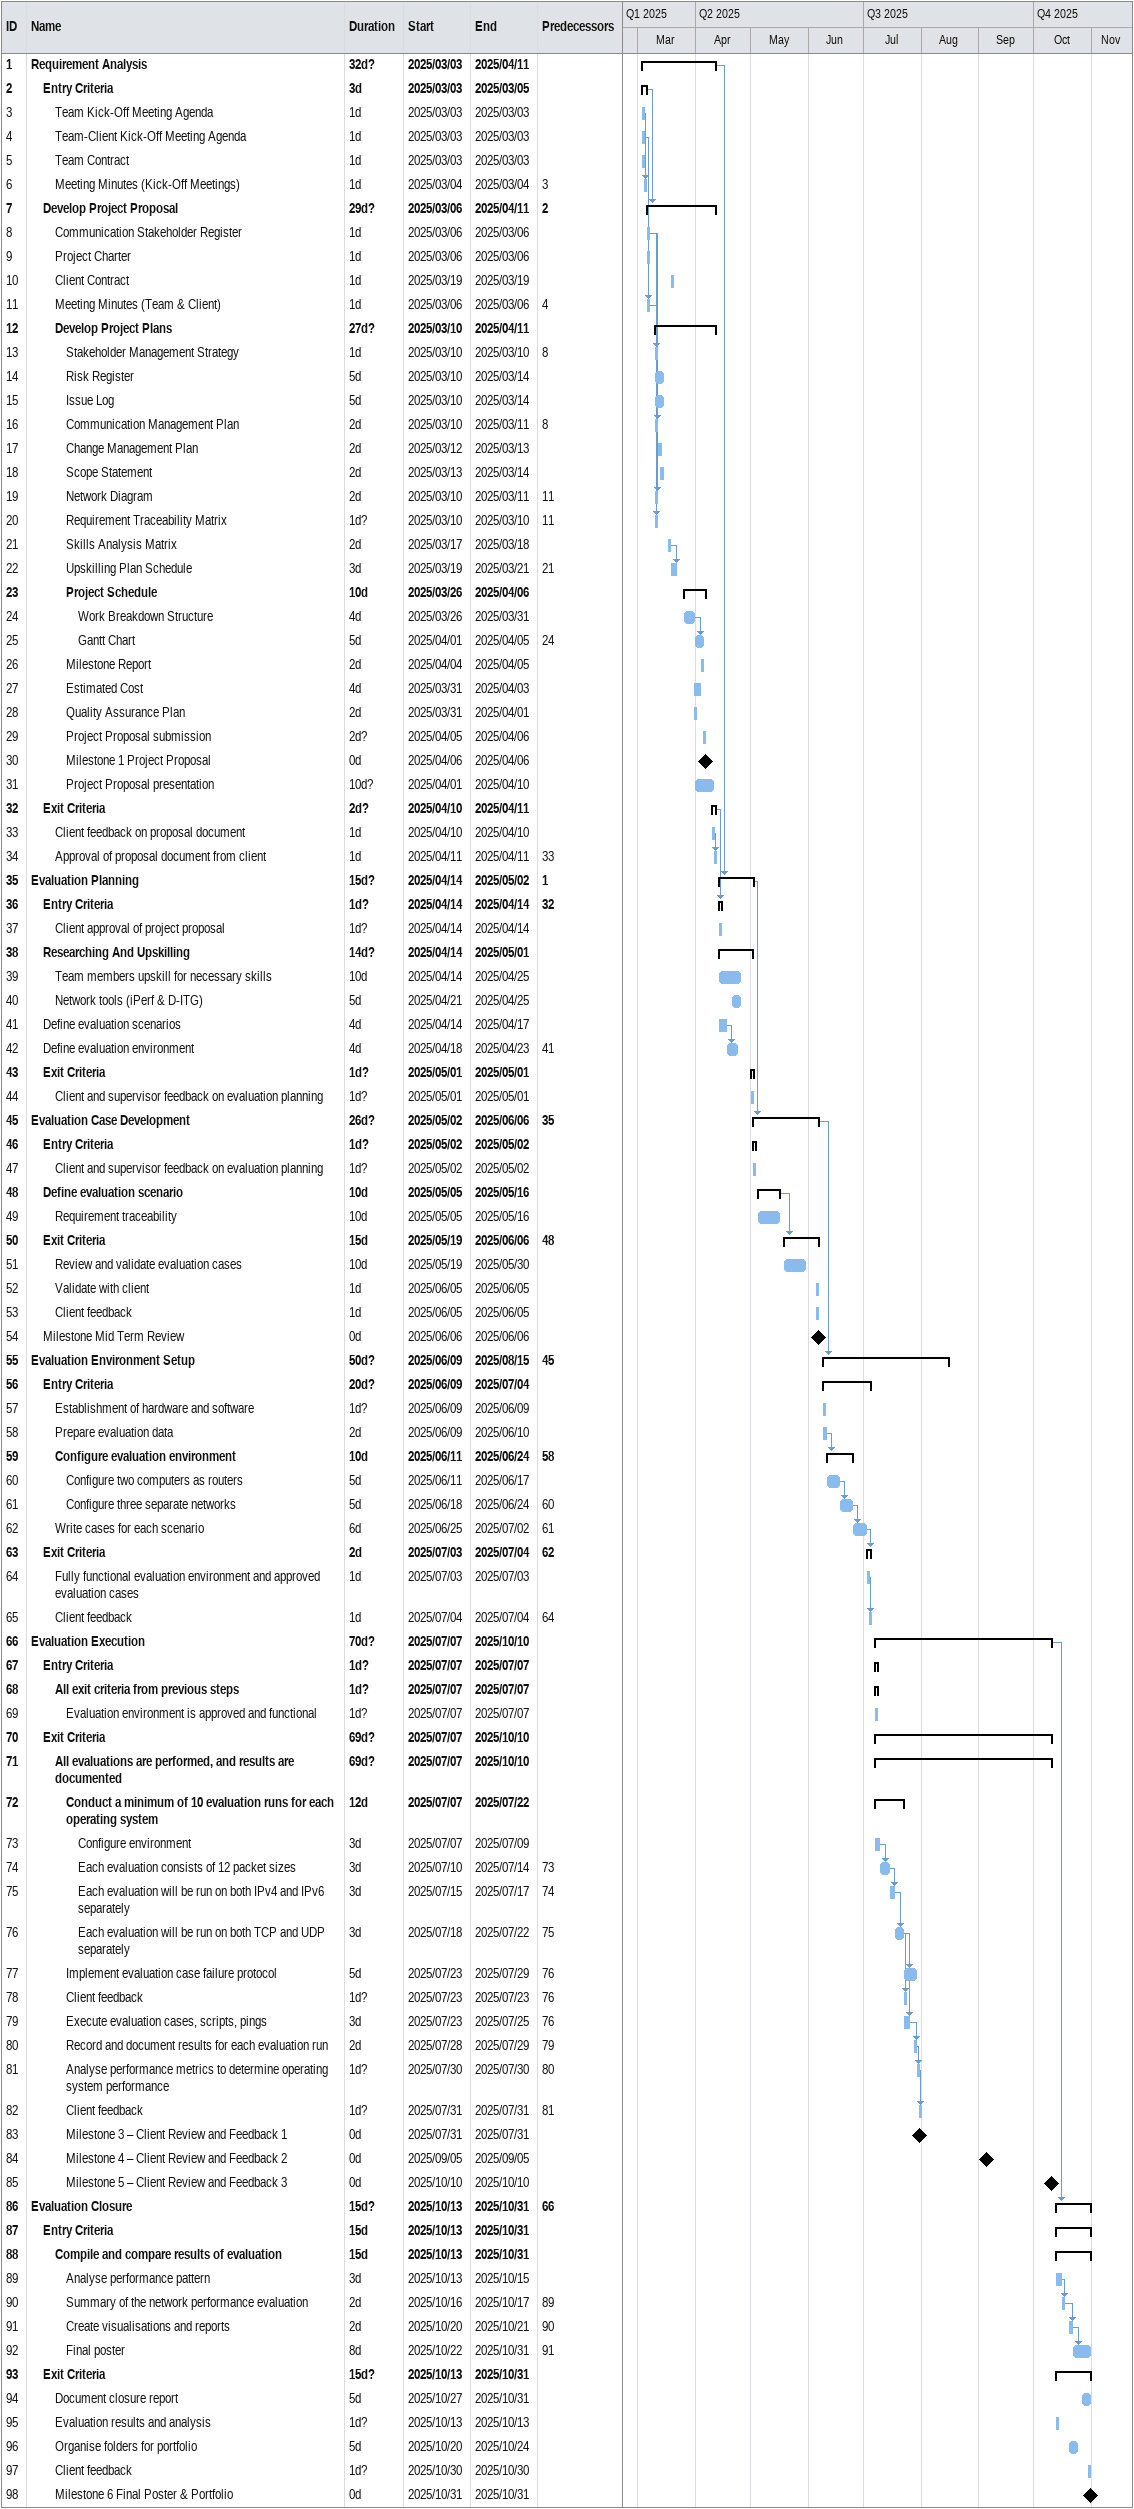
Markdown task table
| ID | Level | Task | Duration | Start | Finish | Predecessors |
|---|---|---|---|---|---|---|
| 1 | 1 | **Requirement Analysis** | 32d? | 2025-03-03 | 2025-04-11 |  |
| 2 | 2 | **Entry Criteria** | 3d | 2025-03-03 | 2025-03-05 |  |
| 3 | 3 | Team Kick-Off Meeting Agenda | 1d | 2025-03-03 | 2025-03-03 |  |
| 4 | 3 | Team-Client Kick-Off Meeting Agenda | 1d | 2025-03-03 | 2025-03-03 |  |
| 5 | 3 | Team Contract | 1d | 2025-03-03 | 2025-03-03 |  |
| 6 | 3 | Meeting Minutes (Kick-Off Meetings) | 1d | 2025-03-04 | 2025-03-04 | 3 |
| 7 | 2 | **Develop Project Proposal** | 29d? | 2025-03-06 | 2025-04-11 | 2 |
| 8 | 3 | Communication Stakeholder Register | 1d | 2025-03-06 | 2025-03-06 |  |
| 9 | 3 | Project Charter | 1d | 2025-03-06 | 2025-03-06 |  |
| 10 | 3 | Client Contract | 1d | 2025-03-19 | 2025-03-19 |  |
| 11 | 3 | Meeting Minutes (Team & Client) | 1d | 2025-03-06 | 2025-03-06 | 4 |
| 12 | 3 | **Develop Project Plans** | 27d? | 2025-03-10 | 2025-04-11 |  |
| 13 | 4 | Stakeholder Management Strategy | 1d | 2025-03-10 | 2025-03-10 | 8 |
| 14 | 4 | Risk Register | 5d | 2025-03-10 | 2025-03-14 |  |
| 15 | 4 | Issue Log | 5d | 2025-03-10 | 2025-03-14 |  |
| 16 | 4 | Communication Management Plan | 2d | 2025-03-10 | 2025-03-11 | 8 |
| 17 | 4 | Change Management Plan | 2d | 2025-03-12 | 2025-03-13 |  |
| 18 | 4 | Scope Statement | 2d | 2025-03-13 | 2025-03-14 |  |
| 19 | 4 | Network Diagram | 2d | 2025-03-10 | 2025-03-11 | 11 |
| 20 | 4 | Requirement Traceability Matrix | 1d? | 2025-03-10 | 2025-03-10 | 11 |
| 21 | 4 | Skills Analysis Matrix | 2d | 2025-03-17 | 2025-03-18 |  |
| 22 | 4 | Upskilling Plan Schedule | 3d | 2025-03-19 | 2025-03-21 | 21 |
| 23 | 4 | **Project Schedule** | 10d | 2025-03-26 | 2025-04-06 |  |
| 24 | 5 | Work Breakdown Structure | 4d | 2025-03-26 | 2025-03-31 |  |
| 25 | 5 | Gantt Chart | 5d | 2025-04-01 | 2025-04-05 | 24 |
| 26 | 4 | Milestone Report | 2d | 2025-04-04 | 2025-04-05 |  |
| 27 | 4 | Estimated Cost | 4d | 2025-03-31 | 2025-04-03 |  |
| 28 | 4 | Quality Assurance Plan | 2d | 2025-03-31 | 2025-04-01 |  |
| 29 | 4 | Project Proposal submission | 2d? | 2025-04-05 | 2025-04-06 |  |
| 30 | 4 | Milestone 1 Project Proposal | 0d | 2025-04-06 | 2025-04-06 |  |
| 31 | 4 | Project Proposal presentation | 10d? | 2025-04-01 | 2025-04-10 |  |
| 32 | 2 | **Exit Criteria** | 2d? | 2025-04-10 | 2025-04-11 |  |
| 33 | 3 | Client feedback on proposal document | 1d | 2025-04-10 | 2025-04-10 |  |
| 34 | 3 | Approval of proposal document from client | 1d | 2025-04-11 | 2025-04-11 | 33 |
| 35 | 1 | **Evaluation Planning** | 15d? | 2025-04-14 | 2025-05-02 | 1 |
| 36 | 2 | **Entry Criteria** | 1d? | 2025-04-14 | 2025-04-14 | 32 |
| 37 | 3 | Client approval of project proposal | 1d? | 2025-04-14 | 2025-04-14 |  |
| 38 | 2 | **Researching And Upskilling** | 14d? | 2025-04-14 | 2025-05-01 |  |
| 39 | 3 | Team members upskill for necessary skills | 10d | 2025-04-14 | 2025-04-25 |  |
| 40 | 3 | Network tools (iPerf & D-ITG) | 5d | 2025-04-21 | 2025-04-25 |  |
| 41 | 2 | Define evaluation scenarios | 4d | 2025-04-14 | 2025-04-17 |  |
| 42 | 2 | Define evaluation environment | 4d | 2025-04-18 | 2025-04-23 | 41 |
| 43 | 2 | **Exit Criteria** | 1d? | 2025-05-01 | 2025-05-01 |  |
| 44 | 3 | Client and supervisor feedback on evaluation planning | 1d? | 2025-05-01 | 2025-05-01 |  |
| 45 | 1 | **Evaluation Case Development** | 26d? | 2025-05-02 | 2025-06-06 | 35 |
| 46 | 2 | **Entry Criteria** | 1d? | 2025-05-02 | 2025-05-02 |  |
| 47 | 3 | Client and supervisor feedback on evaluation planning | 1d? | 2025-05-02 | 2025-05-02 |  |
| 48 | 2 | **Define evaluation scenario** | 10d | 2025-05-05 | 2025-05-16 |  |
| 49 | 3 | Requirement traceability | 10d | 2025-05-05 | 2025-05-16 |  |
| 50 | 2 | **Exit Criteria** | 15d | 2025-05-19 | 2025-06-06 | 48 |
| 51 | 3 | Review and validate evaluation cases | 10d | 2025-05-19 | 2025-05-30 |  |
| 52 | 3 | Validate with client | 1d | 2025-06-05 | 2025-06-05 |  |
| 53 | 3 | Client feedback | 1d | 2025-06-05 | 2025-06-05 |  |
| 54 | 2 | Milestone Mid Term Review | 0d | 2025-06-06 | 2025-06-06 |  |
| 55 | 1 | **Evaluation Environment Setup** | 50d? | 2025-06-09 | 2025-08-15 | 45 |
| 56 | 2 | **Entry Criteria** | 20d? | 2025-06-09 | 2025-07-04 |  |
| 57 | 3 | Establishment of hardware and software | 1d? | 2025-06-09 | 2025-06-09 |  |
| 58 | 3 | Prepare evaluation data | 2d | 2025-06-09 | 2025-06-10 |  |
| 59 | 3 | **Configure evaluation environment** | 10d | 2025-06-11 | 2025-06-24 | 58 |
| 60 | 4 | Configure two computers as routers | 5d | 2025-06-11 | 2025-06-17 |  |
| 61 | 4 | Configure three separate networks | 5d | 2025-06-18 | 2025-06-24 | 60 |
| 62 | 3 | Write cases for each scenario | 6d | 2025-06-25 | 2025-07-02 | 61 |
| 63 | 2 | **Exit Criteria** | 2d | 2025-07-03 | 2025-07-04 | 62 |
| 64 | 3 | Fully functional evaluation environment and approved evaluation cases | 1d | 2025-07-03 | 2025-07-03 |  |
| 65 | 3 | Client feedback | 1d | 2025-07-04 | 2025-07-04 | 64 |
| 66 | 1 | **Evaluation Execution** | 70d? | 2025-07-07 | 2025-10-10 |  |
| 67 | 2 | **Entry Criteria** | 1d? | 2025-07-07 | 2025-07-07 |  |
| 68 | 3 | **All exit criteria from previous steps** | 1d? | 2025-07-07 | 2025-07-07 |  |
| 69 | 4 | Evaluation environment is approved and functional | 1d? | 2025-07-07 | 2025-07-07 |  |
| 70 | 2 | **Exit Criteria** | 69d? | 2025-07-07 | 2025-10-10 |  |
| 71 | 3 | **All evaluations are performed, and results are documented** | 69d? | 2025-07-07 | 2025-10-10 |  |
| 72 | 4 | **Conduct a minimum of 10 evaluation runs for each operating system** | 12d | 2025-07-07 | 2025-07-22 |  |
| 73 | 5 | Configure environment | 3d | 2025-07-07 | 2025-07-09 |  |
| 74 | 5 | Each evaluation consists of 12 packet sizes | 3d | 2025-07-10 | 2025-07-14 | 73 |
| 75 | 5 | Each evaluation will be run on both IPv4 and IPv6 separately | 3d | 2025-07-15 | 2025-07-17 | 74 |
| 76 | 5 | Each evaluation will be run on both TCP and UDP separately | 3d | 2025-07-18 | 2025-07-22 | 75 |
| 77 | 4 | Implement evaluation case failure protocol | 5d | 2025-07-23 | 2025-07-29 | 76 |
| 78 | 4 | Client feedback | 1d? | 2025-07-23 | 2025-07-23 | 76 |
| 79 | 4 | Execute evaluation cases, scripts, pings | 3d | 2025-07-23 | 2025-07-25 | 76 |
| 80 | 4 | Record and document results for each evaluation run | 2d | 2025-07-28 | 2025-07-29 | 79 |
| 81 | 4 | Analyse performance metrics to determine operating system performance | 1d? | 2025-07-30 | 2025-07-30 | 80 |
| 82 | 4 | Client feedback | 1d? | 2025-07-31 | 2025-07-31 | 81 |
| 83 | 4 | Milestone 3 – Client Review and Feedback 1 | 0d | 2025-07-31 | 2025-07-31 |  |
| 84 | 4 | Milestone 4 – Client Review and Feedback 2 | 0d | 2025-09-05 | 2025-09-05 |  |
| 85 | 4 | Milestone 5 – Client Review and Feedback 3 | 0d | 2025-10-10 | 2025-10-10 |  |
| 86 | 1 | **Evaluation Closure** | 15d? | 2025-10-13 | 2025-10-31 | 66 |
| 87 | 2 | **Entry Criteria** | 15d | 2025-10-13 | 2025-10-31 |  |
| 88 | 3 | **Compile and compare results of evaluation** | 15d | 2025-10-13 | 2025-10-31 |  |
| 89 | 4 | Analyse performance pattern | 3d | 2025-10-13 | 2025-10-15 |  |
| 90 | 4 | Summary of the network performance evaluation | 2d | 2025-10-16 | 2025-10-17 | 89 |
| 91 | 4 | Create visualisations and reports | 2d | 2025-10-20 | 2025-10-21 | 90 |
| 92 | 4 | Final poster | 8d | 2025-10-22 | 2025-10-31 | 91 |
| 93 | 2 | **Exit Criteria** | 15d? | 2025-10-13 | 2025-10-31 |  |
| 94 | 3 | Document closure report | 5d | 2025-10-27 | 2025-10-31 |  |
| 95 | 3 | Evaluation results and analysis | 1d? | 2025-10-13 | 2025-10-13 |  |
| 96 | 3 | Organise folders for portfolio | 5d | 2025-10-20 | 2025-10-24 |  |
| 97 | 3 | Client feedback | 1d? | 2025-10-30 | 2025-10-30 |  |
| 98 | 3 | Milestone 6 Final Poster & Portfolio | 0d | 2025-10-31 | 2025-10-31 |  |
